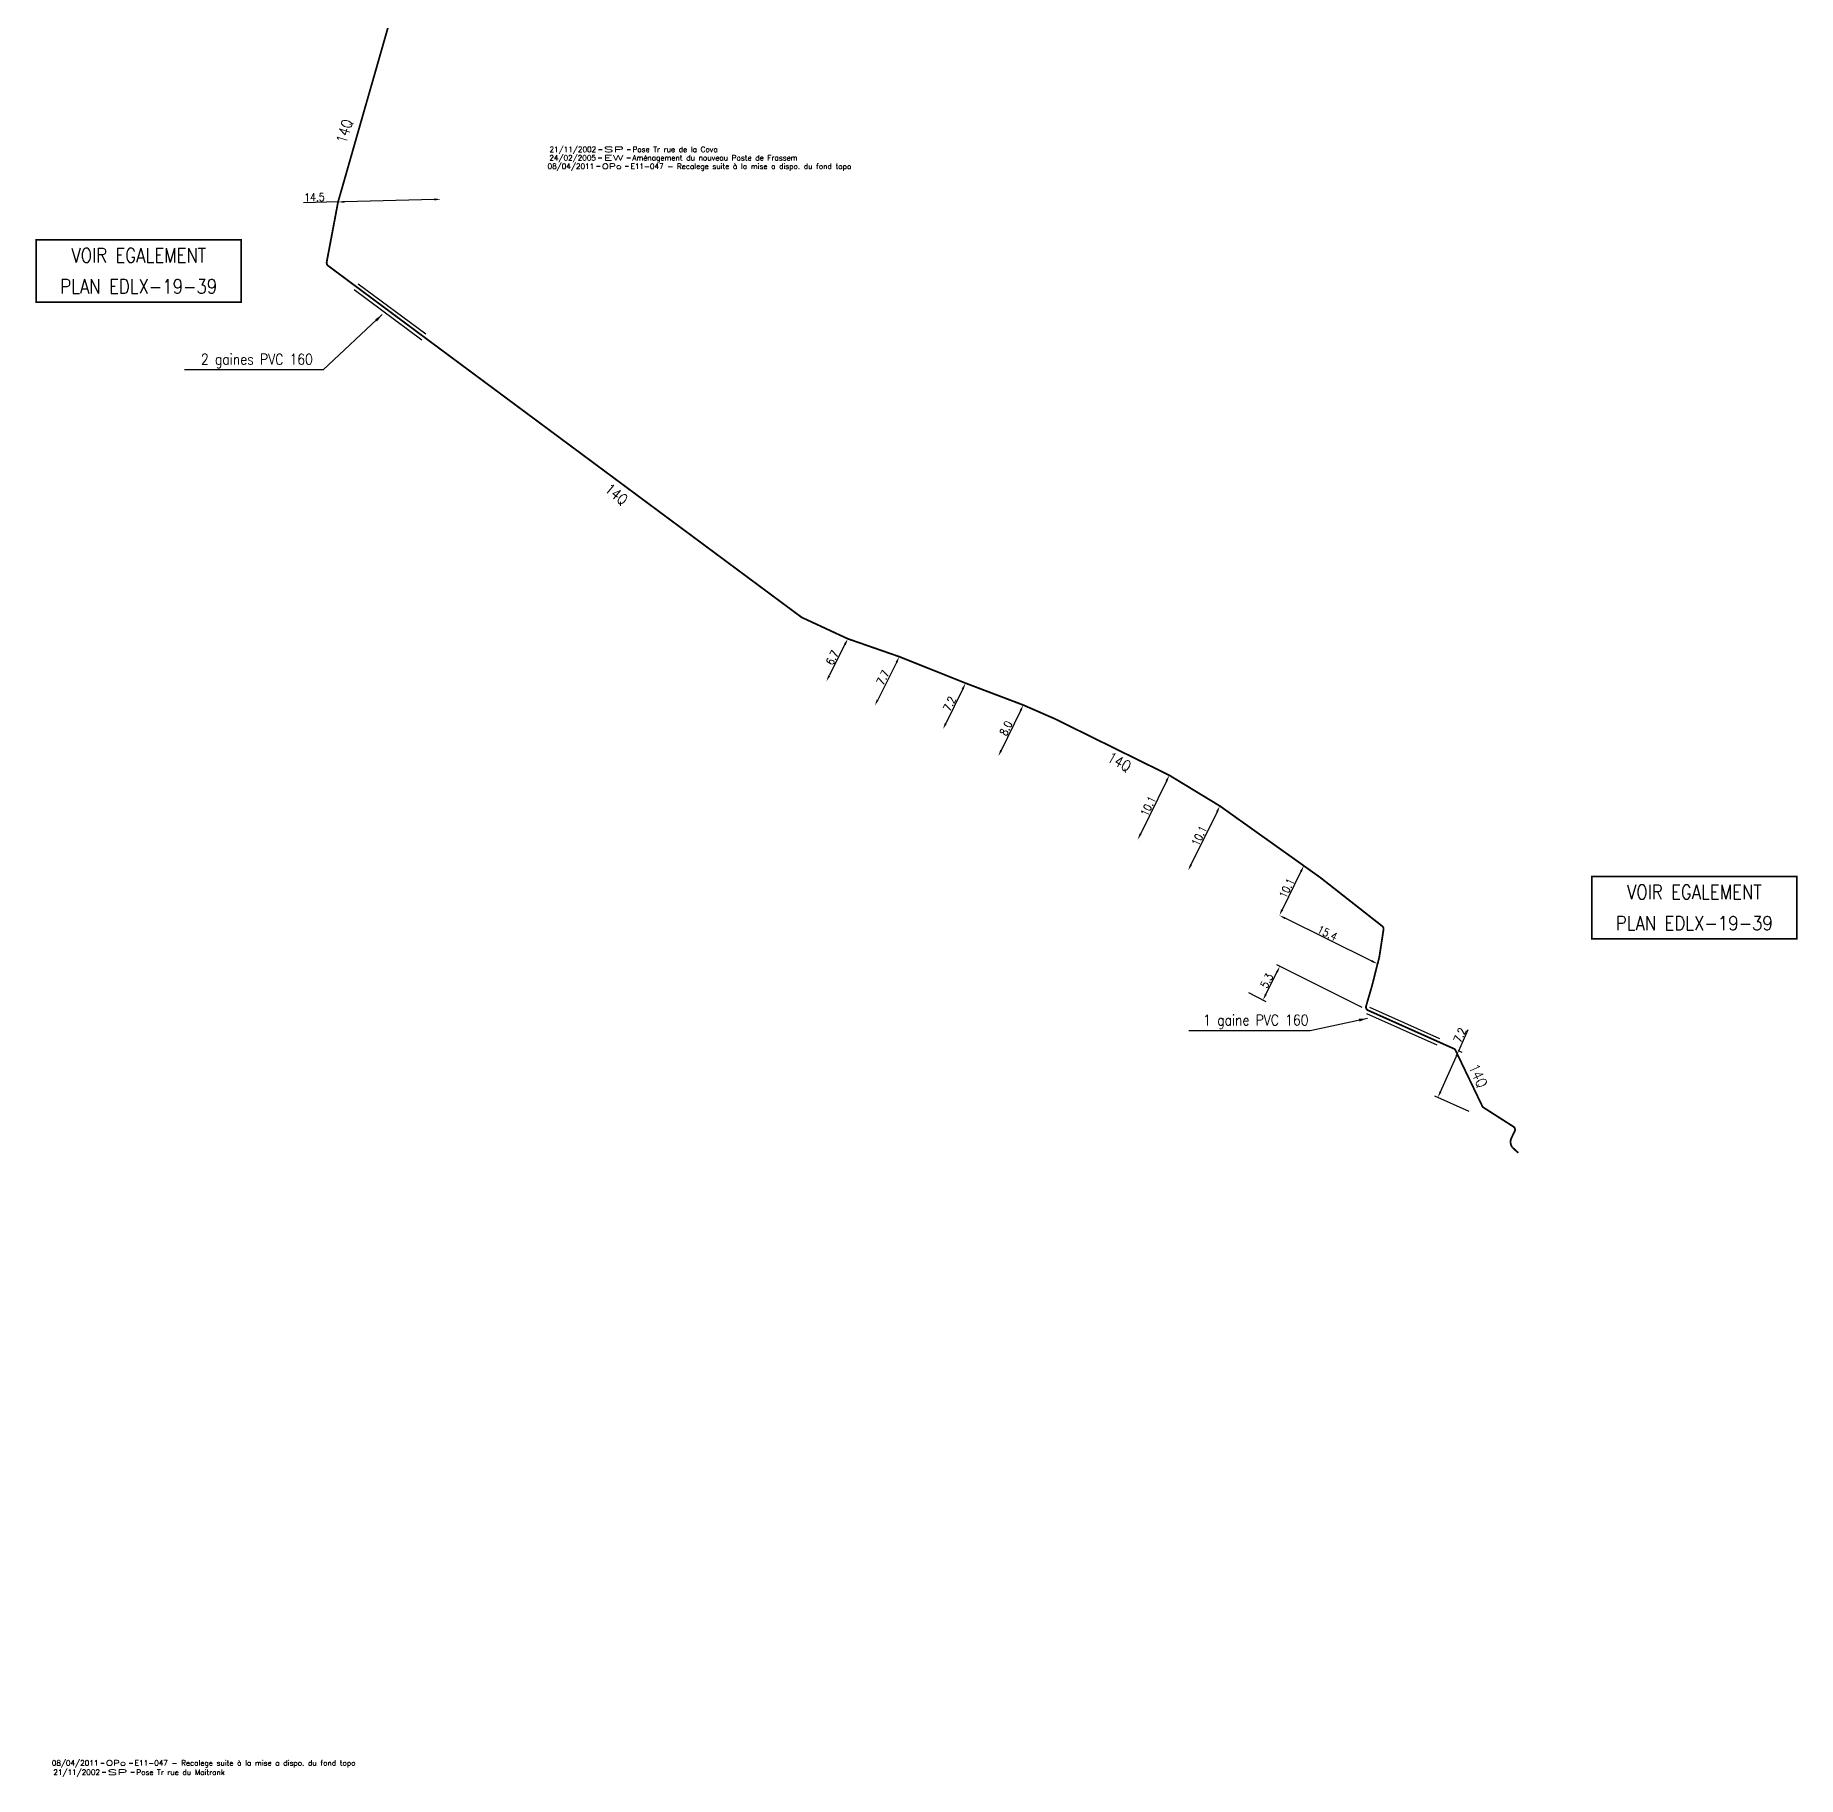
# Model space of a CAD drawing. Header units: millimetres. Extents: x 254439 to 254987, y 43510 to 44000.
# Drawn here: x 254438.7 to 254686.5, y 43510.4 to 43755.3 of the extents above; entities that cross this region are included whole.
import ezdxf
from ezdxf.enums import TextEntityAlignment as Align

# ---------------------------------------------------------------- set-up
doc = ezdxf.new("R2010")
doc.units = ezdxf.units.MM
doc.header["$MEASUREMENT"] = 0
doc.header["$PDMODE"] = 34
doc.linetypes.add('S_ST', pattern=[14, 8, -1.5, 0, -1.5, 0, -1.5, 0, -1.5])
doc.layers.get('0').update_dxf_attribs({"linetype": 'CONTINUOUS'})
doc.layers.get('DEFPOINTS').update_dxf_attribs({"linetype": 'CONTINUOUS'})
for name, color, linetype in [('S_100', 5, 'CONTINUOUS'), ('S_400', 7, 'CONTINUOUS'), ('S_900', 7, 'CONTINUOUS')]:
    doc.layers.add(name, color=color, linetype=linetype)
doc.layers.add('S_910', color=7, linetype='CONTINUOUS', plot=False)
doc.styles.get("Standard").update_dxf_attribs({"font": 'romans.shx', "width": 0.85})
doc.dimstyles.get("Standard").update_dxf_attribs({"dimtxt": 1.5, "dimasz": 1.2, "dimexe": 0.625, "dimexo": 0.625, "dimgap": 0.25, "dimtad": 1, "dimdec": 1, "dimzin": 0, "dimdsep": 46, "dimtxsty": 'Standard', "dimcen": -0.5, "dimadec": 0, "dimazin": 0, "dimtfac": 1, "dimtdec": 1, "dimtmove": 0, "dimatfit": 3, "dimfxl": 1, "dimtolj": 1, "dimtzin": 0, "dimarcsym": 0})

# ---------------------------------------------------------------- blocks, each defined once
blk = doc.blocks.new('*D6')
at = {"layer": 'DEFPOINTS', "color": 0, "linetype": 'Continuous'}
for p in [(254577.61, 43661.1), (254574.1, 43653.91), (254574.1, 43653.91)]:
    blk.add_point(p, dxfattribs=at)
at = {"layer": 'S_100', "color": 0, "linetype": 'Continuous', "lineweight": -2}
for p, q in [((254577.19, 43661.31), (254577.19, 43661.31)), ((254577.22, 43660.29), (254574.5, 43654.72)), ((254573.68, 43654.12), (254573.68, 43654.12))]:
    blk.add_line(p, q, dxfattribs=at)
at = {"layer": 'S_100', "color": 0, "linetype": 'Continuous'}
for points in [[(254577.08, 43660.36), (254577.35, 43660.23), (254577.61, 43661.1)], [(254574.36, 43654.79), (254574.63, 43654.66), (254574.1, 43653.91)]]:
    blk.add_solid(points, dxfattribs=at)
at = {"layer": 'S_100', "color": 0, "linetype": 'Continuous', "insert": (254575.18, 43657.84), "char_height": 1.125, "attachment_point": 5, "rotation": 63.9918}
blk.add_mtext('\\A1;8.0', dxfattribs=at)
blk = doc.blocks.new('GIS_MODF')
at = {"color": 0, "linetype": 'Continuous', "flags": 128}
for points in [[(-2.26, -0.01), (-1.76, -0.01)], [(1.76, -0.01), (2.26, -0.01)]]:
    blk.add_lwpolyline(points, dxfattribs=at)
at = {"color": 0, "linetype": 'Continuous'}
blk.add_attdef('DATE', text='', height=0.75, dxfattribs=at).set_placement((-2.58, -0.39), align=Align.RIGHT)
at = {"color": 0, "linetype": 'Continuous', "width": 3.590909}
blk.add_attdef('USER', text='', height=0.75, dxfattribs=at).set_placement((-1.52, -0.39), (1.31, -0.39), align=Align.FIT)
at = {"color": 0, "linetype": 'Continuous'}
blk.add_attdef('DESC', (2.53, -0.39), '', height=0.75, dxfattribs=at)
blk = doc.blocks.new('*D5')
at = {"layer": 'DEFPOINTS', "color": 0, "linetype": 'Continuous'}
for p in [(254598.14, 43651.23), (254593.69, 43642.16), (254593.69, 43642.16)]:
    blk.add_point(p, dxfattribs=at)
at = {"layer": 'S_100', "color": 0, "linetype": 'Continuous', "lineweight": -2}
for p, q in [((254598.56, 43651.03), (254598.56, 43651.03)), ((254597.75, 43650.42), (254594.09, 43642.97)), ((254594.11, 43641.96), (254594.11, 43641.96))]:
    blk.add_line(p, q, dxfattribs=at)
at = {"layer": 'S_100', "color": 0, "linetype": 'Continuous'}
for points in [[(254597.61, 43650.49), (254597.88, 43650.36), (254598.14, 43651.23)], [(254593.96, 43643.04), (254594.23, 43642.91), (254593.69, 43642.16)]]:
    blk.add_solid(points, dxfattribs=at)
at = {"layer": 'S_100', "color": 0, "linetype": 'Continuous', "insert": (254595.17, 43646.88), "char_height": 1.125, "attachment_point": 5, "rotation": 63.8682}
blk.add_mtext('\\A1;10.1', dxfattribs=at)
blk = doc.blocks.new('*D4')
at = {"layer": 'DEFPOINTS', "color": 0, "linetype": 'Continuous'}
for p in [(254605.25, 43646.91), (254600.79, 43637.84), (254600.79, 43637.84)]:
    blk.add_point(p, dxfattribs=at)
at = {"layer": 'S_100', "color": 0, "linetype": 'Continuous', "lineweight": -2}
blk.add_line((254604.86, 43646.1), (254601.19, 43638.65), dxfattribs=at)
at = {"layer": 'S_100', "color": 0, "linetype": 'Continuous'}
for points in [[(254604.72, 43646.17), (254604.99, 43646.03), (254605.25, 43646.91)], [(254601.06, 43638.72), (254601.33, 43638.59), (254600.79, 43637.84)]]:
    blk.add_solid(points, dxfattribs=at)
at = {"layer": 'S_100', "color": 0, "linetype": 'Continuous', "insert": (254602.35, 43642.71), "char_height": 1.125, "attachment_point": 5, "rotation": 63.8038}
blk.add_mtext('\\A1;10.1', dxfattribs=at)
blk = doc.blocks.new('*D3')
at = {"layer": 'DEFPOINTS', "color": 0, "linetype": 'Continuous'}
for p in [(254569.49, 43664.18), (254566.32, 43657.71), (254566.32, 43657.71)]:
    blk.add_point(p, dxfattribs=at)
at = {"layer": 'S_100', "color": 0, "linetype": 'Continuous', "lineweight": -2}
blk.add_line((254569.09, 43663.37), (254566.72, 43658.52), dxfattribs=at)
at = {"layer": 'S_100', "color": 0, "linetype": 'Continuous'}
for points in [[(254568.96, 43663.43), (254569.23, 43663.3), (254569.49, 43664.18)], [(254566.58, 43658.58), (254566.85, 43658.45), (254566.32, 43657.71)]]:
    blk.add_solid(points, dxfattribs=at)
at = {"layer": 'S_100', "color": 0, "linetype": 'Continuous', "insert": (254567.23, 43661.27), "char_height": 1.125, "attachment_point": 5, "rotation": 63.9154}
blk.add_mtext('\\A1;7.2', dxfattribs=at)
blk = doc.blocks.new('*D0')
at = {"layer": 'DEFPOINTS', "color": 0, "linetype": 'Continuous'}
for p in [(254481.25, 43731.83), (254495.7, 43732.21), (254495.7, 43732.21)]:
    blk.add_point(p, dxfattribs=at)
at = {"layer": 'S_100', "color": 0, "linetype": 'Continuous', "lineweight": -2}
for p, q in [((254481.25, 43731.83), (254476.37, 43731.7)), ((254494.8, 43732.19), (254482.15, 43731.85))]:
    blk.add_line(p, q, dxfattribs=at)
at = {"layer": 'S_100', "color": 0, "linetype": 'Continuous'}
for points in [[(254482.15, 43732), (254482.15, 43731.7), (254481.25, 43731.83)], [(254494.79, 43732.34), (254494.8, 43732.04), (254495.7, 43732.21)]]:
    blk.add_solid(points, dxfattribs=at)
at = {"layer": 'S_100', "color": 0, "linetype": 'Continuous', "insert": (254477.93, 43732.49), "char_height": 1.125, "attachment_point": 5, "rotation": 1.5344}
blk.add_mtext('\\A1;14.5', dxfattribs=at)
blk = doc.blocks.new('*D2')
at = {"layer": 'DEFPOINTS', "color": 0, "linetype": 'Continuous'}
for p in [(254552.93, 43670.42), (254549.92, 43664.43), (254549.92, 43664.43)]:
    blk.add_point(p, dxfattribs=at)
at = {"layer": 'S_100', "color": 0, "linetype": 'Continuous', "lineweight": -2}
blk.add_line((254552.53, 43669.61), (254550.32, 43665.24), dxfattribs=at)
at = {"layer": 'S_100', "color": 0, "linetype": 'Continuous'}
for points in [[(254552.39, 43669.68), (254552.66, 43669.54), (254552.93, 43670.42)], [(254550.19, 43665.3), (254550.46, 43665.17), (254549.92, 43664.43)]]:
    blk.add_solid(points, dxfattribs=at)
at = {"layer": 'S_100', "color": 0, "linetype": 'Continuous', "insert": (254550.76, 43667.76), "char_height": 1.125, "attachment_point": 5, "rotation": 63.2637}
blk.add_mtext('\\A1;6.7', dxfattribs=at)
blk = doc.blocks.new('*D1')
at = {"layer": 'DEFPOINTS', "color": 0, "linetype": 'Continuous'}
for p in [(254560.18, 43667.9), (254556.74, 43661.02), (254556.74, 43661.02)]:
    blk.add_point(p, dxfattribs=at)
at = {"layer": 'S_100', "color": 0, "linetype": 'Continuous', "lineweight": -2}
blk.add_line((254559.78, 43667.1), (254557.14, 43661.82), dxfattribs=at)
at = {"layer": 'S_100', "color": 0, "linetype": 'Continuous'}
for points in [[(254559.65, 43667.17), (254559.91, 43667.03), (254560.18, 43667.9)], [(254557, 43661.89), (254557.27, 43661.76), (254556.74, 43661.02)]]:
    blk.add_solid(points, dxfattribs=at)
at = {"layer": 'S_100', "color": 0, "linetype": 'Continuous', "insert": (254557.87, 43664.97), "char_height": 1.125, "attachment_point": 5, "rotation": 63.4034}
blk.add_mtext('\\A1;7.7', dxfattribs=at)
blk = doc.blocks.new('*D18')
at = {"layer": 'DEFPOINTS', "color": 0, "linetype": 'Continuous'}
for p in [(254613.69, 43624.37), (254608.84, 43620.88), (254625.7, 43618.36)]:
    blk.add_point(p, dxfattribs=at)
at = {"layer": 'S_100', "color": 0, "linetype": 'Continuous', "lineweight": -2}
for p, q in [((254625.28, 43618.57), (254613.27, 43624.58)), ((254611.72, 43620.44), (254613.29, 43623.57)), ((254609.26, 43620.67), (254611.74, 43619.42))]:
    blk.add_line(p, q, dxfattribs=at)
at = {"layer": 'S_100', "color": 0, "linetype": 'Continuous'}
for points in [[(254613.16, 43623.63), (254613.42, 43623.5), (254613.69, 43624.37)], [(254611.59, 43620.5), (254611.86, 43620.37), (254611.32, 43619.63)]]:
    blk.add_solid(points, dxfattribs=at)
at = {"layer": 'S_100', "color": 0, "linetype": 'Continuous', "insert": (254611.84, 43622.34), "char_height": 1.125, "attachment_point": 5, "rotation": 63.3906}
blk.add_mtext('\\A1;5.3', dxfattribs=at)
blk = doc.blocks.new('*D19')
at = {"layer": 'DEFPOINTS', "color": 0, "linetype": 'Continuous'}
for p in [(254613.62, 43631.52), (254613.62, 43631.52), (254627.43, 43624.71)]:
    blk.add_point(p, dxfattribs=at)
at = {"layer": 'S_100', "color": 0, "linetype": 'Continuous', "lineweight": -2}
blk.add_line((254626.62, 43625.11), (254614.42, 43631.12), dxfattribs=at)
at = {"layer": 'S_100', "color": 0, "linetype": 'Continuous'}
for points in [[(254614.49, 43631.26), (254614.36, 43630.99), (254613.62, 43631.52)], [(254626.69, 43625.24), (254626.56, 43624.98), (254627.43, 43624.71)]]:
    blk.add_solid(points, dxfattribs=at)
at = {"layer": 'S_100', "color": 0, "linetype": 'Continuous', "insert": (254620.37, 43629.03), "char_height": 1.125, "attachment_point": 5, "rotation": 333.7564}
blk.add_mtext('\\A1;15.4', dxfattribs=at)
blk = doc.blocks.new('*D20')
at = {"layer": 'DEFPOINTS', "color": 0, "linetype": 'Continuous'}
for p in [(254617.06, 43638.5), (254613.62, 43631.52), (254613.62, 43631.52)]:
    blk.add_point(p, dxfattribs=at)
at = {"layer": 'S_100', "color": 0, "linetype": 'Continuous', "lineweight": -2}
for p, q in [((254616.63, 43638.7), (254616.63, 43638.7)), ((254616.66, 43637.69), (254614.01, 43632.33)), ((254613.2, 43631.73), (254613.2, 43631.73))]:
    blk.add_line(p, q, dxfattribs=at)
at = {"layer": 'S_100', "color": 0, "linetype": 'Continuous'}
for points in [[(254616.52, 43637.76), (254616.79, 43637.62), (254617.06, 43638.5)], [(254613.88, 43632.4), (254614.15, 43632.26), (254613.62, 43631.52)]]:
    blk.add_solid(points, dxfattribs=at)
at = {"layer": 'S_100', "color": 0, "linetype": 'Continuous', "insert": (254614.66, 43635.34), "char_height": 1.125, "attachment_point": 5, "rotation": 63.7562}
blk.add_mtext('\\A1;10.1', dxfattribs=at)
blk = doc.blocks.new('*D22')
at = {"layer": 'DEFPOINTS', "color": 0, "linetype": 'Continuous'}
for p in [(254638.31, 43612.72), (254635.9, 43605.91), (254640.73, 43603.75)]:
    blk.add_point(p, dxfattribs=at)
at = {"layer": 'S_100', "color": 0, "linetype": 'Continuous', "lineweight": -2}
for p, q in [((254638.84, 43612.48), (254640.18, 43615.47)), ((254636.27, 43606.73), (254638.48, 43611.66)), ((254638.74, 43612.53), (254639.27, 43612.29)), ((254640.31, 43603.94), (254635.48, 43606.1))]:
    blk.add_line(p, q, dxfattribs=at)
at = {"layer": 'S_100', "color": 0, "linetype": 'Continuous'}
for points in [[(254638.34, 43611.72), (254638.61, 43611.6), (254638.84, 43612.48)], [(254636.14, 43606.79), (254636.41, 43606.67), (254635.9, 43605.91)]]:
    blk.add_solid(points, dxfattribs=at)
at = {"layer": 'S_100', "color": 0, "linetype": 'Continuous', "insert": (254639.01, 43614.69), "char_height": 1.125, "attachment_point": 5, "rotation": 65.916}
blk.add_mtext('\\A1;7.2', dxfattribs=at)

msp = doc.modelspace()

# ---------------------------------------------------------------- linework, layer by layer
at = {"layer": 'S_100', "linetype": 'S_ST', "const_width": 0.25}
msp.add_lwpolyline([(254495.56, 43781.83), (254481.25, 43731.83), (254479.65, 43723.36, 0.287198), (254479.85, 43722.87), (254483.8, 43719.93), (254493.31, 43712.87), (254546.44, 43673.43), (254552.93, 43670.42), (254560.18, 43667.9), (254569.49, 43664.18), (254577.61, 43661.1), (254582.01, 43659.18), (254598.14, 43651.23), (254605.25, 43646.91), (254617.06, 43638.5), (254619.36, 43636.86), (254628.09, 43630.01, -0.270862), (254628.27, 43629.54), (254627.66, 43625.58), (254627.43, 43624.71), (254626.63, 43621.56), (254625.99, 43619.37), (254625.82, 43618.78, 0.374415), (254626.09, 43618.18), (254635.95, 43613.77), (254638.15, 43612.79, -0.177514), (254638.39, 43612.55), (254642.15, 43604.72, 0.139491), (254642.33, 43604.51), (254646.54, 43601.82, -0.3785), (254646.72, 43601.19), (254646.29, 43600.3, 0.291249), (254646.38, 43598.91), (254647.22, 43598.14)], format="xyb", dxfattribs=at)
at = {"layer": 'S_400'}
for p, q in [((254484.1, 43720.33), (254493.61, 43713.27)), ((254483.51, 43719.53), (254493.02, 43712.47)), ((254626.3, 43618.64), (254636.16, 43614.23)), ((254625.89, 43617.72), (254635.75, 43613.31))]:
    msp.add_line(p, q, dxfattribs=at)
at = {"layer": 'S_900', "const_width": 0.25}
for points in [[(254438.79, 43726.5), (254467.64, 43726.5), (254467.64, 43717.76), (254438.79, 43717.76)], [(254657.55, 43636.98), (254686.39, 43636.98), (254686.39, 43628.24), (254657.55, 43628.24)]]:
    msp.add_lwpolyline(points, close=True, dxfattribs=at)

# ---------------------------------------------------------------- block references
at = {"layer": 'S_910'}
ref = msp.add_blockref('GIS_MODF', (254520.11, 43738.05), dxfattribs=at)
ref.add_attrib('DATE', '24/02/2005', dxfattribs={"layer": '0', "color": 0, "linetype": 'Continuous', "height": 0.75}).set_placement((254517.52, 43737.66), align=Align.RIGHT)
ref.add_attrib('USER', 'EW', dxfattribs={"layer": '0', "color": 0, "linetype": 'Continuous', "height": 0.75, "width": 1.926829}).set_placement((254518.59, 43737.66), (254521.41, 43737.66), align=Align.FIT)
ref.add_attrib('DESC', 'Aménagement du nouveau Poste de Frassem', (254522.63, 43737.66), dxfattribs={"layer": '0', "color": 0, "linetype": 'Continuous', "height": 0.75})
ref = msp.add_blockref('GIS_MODF', (254520.13, 43739.24), dxfattribs=at)
ref.add_attrib('DATE', '21/11/2002', dxfattribs={"layer": '0', "color": 0, "linetype": 'Continuous', "height": 0.75}).set_placement((254517.55, 43738.85), align=Align.RIGHT)
ref.add_attrib('USER', 'SP', dxfattribs={"layer": '0', "color": 0, "linetype": 'Continuous', "height": 0.75, "width": 2.078947}).set_placement((254518.62, 43738.85), (254521.44, 43738.85), align=Align.FIT)
ref.add_attrib('DESC', 'Pose Tr rue de la Cova', (254522.66, 43738.85), dxfattribs={"layer": '0', "color": 0, "linetype": 'Continuous', "height": 0.75})
ref = msp.add_blockref('GIS_MODF', (254519.85, 43736.86), dxfattribs=at)
ref.add_attrib('DATE', '08/04/2011', dxfattribs={"layer": '0', "color": 0, "linetype": 'Continuous', "height": 0.75}).set_placement((254517.27, 43736.47), align=Align.RIGHT)
ref.add_attrib('USER', 'OPo', dxfattribs={"layer": '0', "color": 0, "linetype": 'Continuous', "height": 0.75, "width": 1.338983}).set_placement((254518.34, 43736.47), (254521.16, 43736.47), align=Align.FIT)
ref.add_attrib('DESC', 'E11-047 - Recalege suite à la mise a dispo. du fond topo', (254522.38, 43736.47), dxfattribs={"layer": '0', "color": 0, "linetype": 'Continuous', "height": 0.75})
ref = msp.add_blockref('GIS_MODF', (254450.13, 43512.36), dxfattribs=at)
ref.add_attrib('DATE', '08/04/2011', dxfattribs={"layer": '0', "color": 0, "linetype": 'Continuous', "height": 0.75}).set_placement((254447.55, 43511.98), align=Align.RIGHT)
ref.add_attrib('USER', 'OPo', dxfattribs={"layer": '0', "color": 0, "linetype": 'Continuous', "height": 0.75, "width": 1.338983}).set_placement((254448.61, 43511.98), (254451.43, 43511.98), align=Align.FIT)
ref.add_attrib('DESC', 'E11-047 - Recalege suite à la mise a dispo. du fond topo', (254452.66, 43511.98), dxfattribs={"layer": '0', "color": 0, "linetype": 'Continuous', "height": 0.75})
ref = msp.add_blockref('GIS_MODF', (254450.35, 43511.06), dxfattribs=at)
ref.add_attrib('DATE', '21/11/2002', dxfattribs={"layer": '0', "color": 0, "linetype": 'Continuous', "height": 0.75}).set_placement((254447.77, 43510.67), align=Align.RIGHT)
ref.add_attrib('USER', 'SP', dxfattribs={"layer": '0', "color": 0, "linetype": 'Continuous', "height": 0.75, "width": 2.078947}).set_placement((254448.83, 43510.67), (254451.66, 43510.67), align=Align.FIT)
ref.add_attrib('DESC', 'Pose Tr rue du Maitrank', (254452.88, 43510.67), dxfattribs={"layer": '0', "color": 0, "linetype": 'Continuous', "height": 0.75})

# ---------------------------------------------------------------- texts
at = {"layer": 'S_100', "linetype": 'Continuous', "width": 0.85}
for rotation, p in [(73.0977, (254482.22, 43741.75)), (320.3945, (254520.35, 43690.7)), (331.0897, (254591.08, 43653.05))]:
    msp.add_text('14Q', height=1.5, rotation=rotation, dxfattribs=at).set_placement(p, align=Align.MIDDLE)
msp.add_text('14Q', height=1.5, rotation=294.4537, dxfattribs=at).set_placement((254640.19, 43610.22))
at = {"layer": 'S_400', "char_height": 1.5, "attachment_point": 6}
for s, insert in [('2 gaines PVC 160', (254477.71, 43709.47)), ('1 gaine PVC 160', (254617.72, 43616.56))]:
    msp.add_mtext(s, dxfattribs=dict(at, insert=insert))
at = {"layer": 'S_900', "width": 0.85}
for s, p in [('VOIR EGALEMENT', (254453.22, 43723.33)), ('PLAN EDLX-19-39', (254453.22, 43718.96)), ('VOIR EGALEMENT', (254671.97, 43633.81)), ('PLAN EDLX-19-39', (254671.97, 43629.44))]:
    msp.add_text(s, height=2, dxfattribs=at).set_placement(p, align=Align.CENTER)

# ---------------------------------------------------------------- dimensions: what is measured, and where the dimension line sits
at = {"layer": 'S_100', "linetype": 'Continuous'}
for base, p1, p2, angle, picture, middle, dimtype in [((254495.7, 43732.21), (254481.25, 43731.83), (254495.7, 43732.21), 1.5344, '*D0', (254477.95, 43731.74), 161), ((254549.92, 43664.43), (254552.93, 43670.42), (254549.92, 43664.43), 243.2637, '*D2', (254551.43, 43667.42), 161), ((254556.74, 43661.02), (254560.18, 43667.9), (254556.74, 43661.02), 243.4034, '*D1', (254558.54, 43664.63), 161), ((254566.32, 43657.71), (254569.49, 43664.18), (254566.32, 43657.71), 243.9154, '*D3', (254567.9, 43660.94), 161), ((254574.1, 43653.91), (254577.61, 43661.1), (254574.1, 43653.91), 243.9918, '*D6', (254575.86, 43657.51), 161), ((254593.69, 43642.16), (254598.14, 43651.23), (254593.69, 43642.16), 243.8682, '*D5', (254595.84, 43646.55), 161), ((254600.79, 43637.84), (254605.25, 43646.91), (254600.79, 43637.84), 243.8038, '*D4', (254603.02, 43642.38), 161), ((254613.62, 43631.52), (254627.43, 43624.71), (254613.62, 43631.52), 153.7564, '*D19', (254620.04, 43628.35), 161), ((254613.69, 43624.37), (254608.84, 43620.88), (254625.7, 43618.36), 63.3906, '*D18', (254612.51, 43622), 160), ((254635.9, 43605.91), (254638.31, 43612.72), (254640.73, 43603.75), 65.916, '*D22', (254639.7, 43614.39), 160)]:
    dim = msp.add_linear_dim(base=base, p1=p1, p2=p2, angle=angle, dimstyle='Standard', override={"dimscale": 0.75}, dxfattribs=at)
    dim.commit()
    dim.dimension.update_dxf_attribs({"geometry": picture, "text_midpoint": middle, "dimtype": dimtype})
dim = msp.add_linear_dim(base=(254613.62, 43631.52), p1=(254617.06, 43638.5), p2=(254613.62, 43631.52), angle=243.7562, text='10.1', dimstyle='Standard', override={"dimscale": 0.75}, dxfattribs=at)
dim.commit()
dim.dimension.update_dxf_attribs({"geometry": '*D20', "text_midpoint": (254615.34, 43635.01), "dimtype": 161})

# ---------------------------------------------------------------- leaders
at = {"layer": 'S_400', "annotation_type": 0, "has_hookline": 1, "hookline_direction": 1}
for points, text_width in [([(254487.47, 43716), (254479.16, 43708.22), (254477.96, 43708.22)], 18.03), ([(254626, 43617.04), (254617.97, 43615.31)], 16.82)]:
    msp.add_leader(points, dimstyle='Standard', dxfattribs=dict(at, text_width=text_width))

doc.saveas('drawing.dxf')
